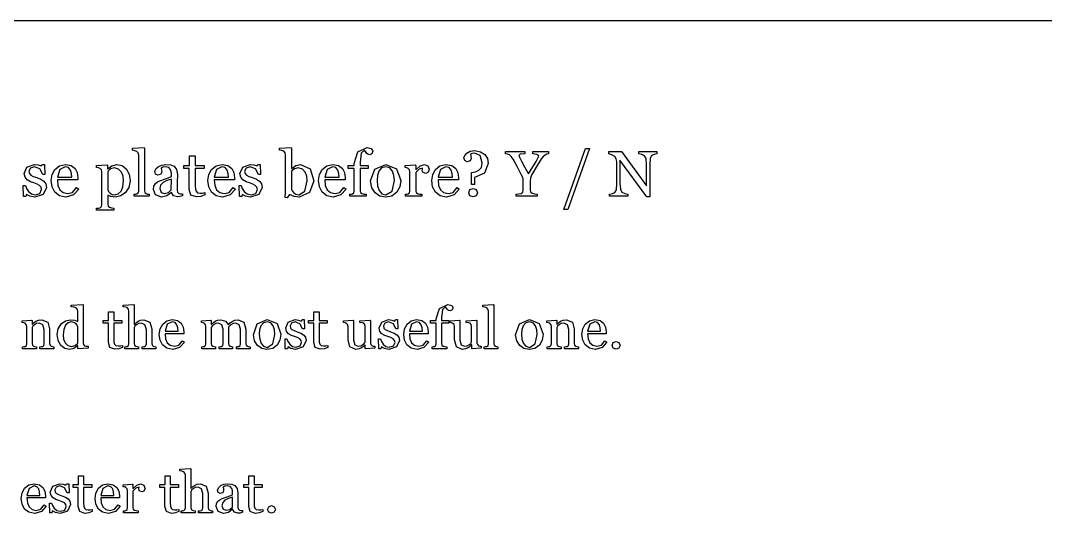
# Model space of a CAD drawing. Extents: x 0 to 118, y 2 to 170.
# Drawn here: x 74.77 to 96.63, y 26.98 to 37.5 of the extents above; entities that cross this region are included whole.
import ezdxf

# ---------------------------------------------------------------- set-up
doc = ezdxf.new("R2010")
doc.units = 0

msp = doc.modelspace()

# ---------------------------------------------------------------- linework, layer by layer
at = {"layer": 'Layer 1', "color": 7}
for points in [[(7, 37.5), (110, 37.5)], [(77.512788, 33.75), (77.18985, 33.75), (77.18985, 33.794312), (77.222748, 33.796988), (77.251618, 33.802362), (77.279815, 33.823187), (77.289215, 33.8628), (77.289215, 34.629525), (77.278465, 34.674508), (77.25161, 34.708078), (77.207298, 34.722852), (77.155603, 34.730902), (77.155603, 34.773872), (77.404685, 34.789322), (77.414085, 34.779247), (77.414085, 33.870862), (77.42281, 33.831922), (77.45101, 33.809097), (77.47988, 33.799022), (77.512778, 33.794322), (77.512788, 33.75)], [(81.026153, 34.081645), (80.93216, 33.831218), (80.713958, 33.729838), (80.606538, 33.746612), (80.507842, 33.791595), (80.45816, 33.714388), (80.416535, 33.723788), (80.421235, 33.843295), (80.422485, 33.978245), (80.422485, 34.633518), (80.411735, 34.679173), (80.38555, 34.71207), (80.342582, 34.72482), (80.294912, 34.73087), (80.294912, 34.77384), (80.537955, 34.78929), (80.547355, 34.779215), (80.547355, 34.342815), (80.552055, 34.341565), (80.642692, 34.408032), (80.740043, 34.430183), (80.944145, 34.333503), (81.026053, 34.081733), (81.026153, 34.081645)], [(82.281648, 34.709393), (82.265523, 34.658365), (82.216513, 34.63754), (82.179585, 34.646265), (82.150717, 34.669765), (82.125867, 34.703335), (82.106392, 34.733548), (82.036568, 34.670435), (82.012393, 34.477078), (82.012393, 34.409268), (82.182925, 34.409268), (82.182925, 34.344813), (82.012393, 34.344813), (82.012393, 33.869473), (82.021118, 33.831203), (82.049988, 33.809053), (82.092957, 33.798978), (82.139282, 33.794277), (82.139282, 33.75), (81.790162, 33.75), (81.790162, 33.794312), (81.821717, 33.796988), (81.850587, 33.802362), (81.878112, 33.823187), (81.887512, 33.8628), (81.887512, 34.344855), (81.756592, 34.344855), (81.756592, 34.40931), (81.887512, 34.40931), (81.887512, 34.451607), (81.965392, 34.695992), (82.161437, 34.789985), (82.251405, 34.766485), (82.281617, 34.709418), (82.281648, 34.709393)], [(86.908173, 34.772595), (86.444245, 33.465405), (86.356965, 33.465405), (86.81955, 34.772595), (86.908173, 34.772595)], [(78.697785, 33.77886), (78.615205, 33.748648), (78.519868, 33.735897), (78.402375, 33.777525), (78.368805, 33.89636), (78.368805, 34.344845), (78.249298, 34.344845), (78.249298, 34.4093), (78.37149, 34.4093), (78.37149, 34.615415), (78.493683, 34.615415), (78.493683, 34.4093), (78.683685, 34.4093), (78.683685, 34.344845), (78.495025, 34.344845), (78.495025, 33.974912), (78.4977, 33.905087), (78.512475, 33.856747), (78.5447, 33.827207), (78.60244, 33.817132), (78.65145, 33.819832), (78.697778, 33.827882), (78.697785, 33.77886)], [(84.67447, 34.642345), (84.728853, 34.554395), (84.746978, 34.448985), (84.667753, 34.246228), (84.450223, 34.151563), (84.450223, 34.003185), (84.388455, 34.003185), (84.388455, 34.25764), (84.47238, 34.271065), (84.546903, 34.305308), (84.599943, 34.36506), (84.619418, 34.463755), (84.57645, 34.618173), (84.452243, 34.671885), (84.39786, 34.662485), (84.36429, 34.64571), (84.373015, 34.599385), (84.379065, 34.553058), (84.35759, 34.507405), (84.29515, 34.487255), (84.243453, 34.512105), (84.228003, 34.569843), (84.242778, 34.622213), (84.289103, 34.672565), (84.361613, 34.709493), (84.45762, 34.724943), (84.583843, 34.702118), (84.67448, 34.642363), (84.67447, 34.642345)], [(86.028655, 34.655103), (85.9924, 34.645703), (85.956818, 34.629578), (85.921235, 34.604728), (85.88498, 34.559073), (85.7883, 34.409355), (85.67752, 34.216668), (85.644622, 34.147513), (85.636572, 34.071648), (85.636572, 33.8897), (85.645972, 33.847403), (85.679542, 33.819205), (85.729897, 33.80578), (85.788307, 33.79773), (85.788307, 33.75), (85.3425, 33.75), (85.3425, 33.797667), (85.398895, 33.802368), (85.451262, 33.812443), (85.484162, 33.839968), (85.493562, 33.882937), (85.493562, 34.114565), (85.480137, 34.153505), (85.449255, 34.217287), (85.35996, 34.385805), (85.274692, 34.540895), (85.235082, 34.598635), (85.196142, 34.632875), (85.1572, 34.648325), (85.116917, 34.65505), (85.116917, 34.702717), (85.523107, 34.702717), (85.523107, 34.65505), (85.426427, 34.64565), (85.39823, 34.622825), (85.402255, 34.608725), (85.413655, 34.583212), (85.43448, 34.54293), (85.457305, 34.499962), (85.52176, 34.380455), (85.607697, 34.226035), (85.768157, 34.490563), (85.823882, 34.604698), (85.812482, 34.629548), (85.78227, 34.644322), (85.739972, 34.651047), (85.697675, 34.655072), (85.697675, 34.70274), (86.028667, 34.70274), (86.028655, 34.655103)], [(88.343598, 34.655103), (88.285858, 34.644353), (88.230133, 34.623553), (88.197235, 34.559098), (88.189185, 34.43825), (88.189185, 33.740678), (88.130775, 33.740678), (87.553383, 34.520158), (87.553383, 34.028703), (87.563458, 33.90181), (87.595685, 33.8387), (87.659468, 33.811173), (87.723248, 33.797748), (87.723248, 33.75), (87.332503, 33.75), (87.332503, 33.797667), (87.393598, 33.810417), (87.447308, 33.831893), (87.479535, 33.88896), (87.48826, 34.021222), (87.48826, 34.490522), (87.47751, 34.55229), (87.448643, 34.599957), (87.382845, 34.637555), (87.316378, 34.655005), (87.316378, 34.702672), (87.58829, 34.702672), (88.124058, 33.976232), (88.124058, 34.429417), (88.113308, 34.556982), (88.082423, 34.616735), (88.020655, 34.641585), (87.956203, 34.65501), (87.956203, 34.702677), (88.343593, 34.702677), (88.343598, 34.655103)], [(75.263642, 34.07428), (75.305937, 34.018555), (75.320712, 33.941345), (75.25156, 33.790955), (75.073642, 33.732545), (74.96689, 33.75337), (74.897737, 33.791638), (74.884312, 33.747997), (74.83396, 33.747997), (74.827235, 33.978285), (74.87356, 33.978285), (74.896385, 33.917188), (74.938682, 33.854078), (75.001122, 33.804395), (75.083702, 33.784245), (75.183067, 33.813115), (75.21798, 33.897038), (75.206555, 33.945378), (75.17433, 33.981633), (75.119947, 34.00916), (75.048107, 34.03401), (74.977612, 34.059523), (74.911817, 34.098463), (74.863477, 34.156203), (74.844677, 34.236768), (74.905102, 34.374403), (75.066907, 34.430798), (75.14613, 34.420723), (75.212597, 34.396547), (75.228047, 34.43146), (75.276387, 34.43146), (75.286462, 34.21863), (75.240137, 34.21863), (75.179042, 34.33411), (75.065577, 34.379092), (74.978967, 34.351565), (74.947412, 34.285098), (74.957487, 34.234743), (74.989042, 34.200502), (75.039395, 34.17499), (75.115263, 34.148805), (75.198515, 34.115908), (75.26364, 34.074283), (75.263642, 34.07428)], [(76.00888, 33.905763), (75.89743, 33.77954), (75.73697, 33.732545), (75.59665, 33.760742), (75.497955, 33.83728), (75.439545, 33.950073), (75.420745, 34.086365), (75.440895, 34.212585), (75.50132, 34.324707), (75.595985, 34.401245), (75.72355, 34.430785), (75.847755, 34.40796), (75.931677, 34.34552), (75.977332, 34.256897), (75.992782, 34.146117), (75.992782, 34.101807), (75.554367, 34.101807), (75.566442, 33.983642), (75.606052, 33.89032), (75.674535, 33.828552), (75.775242, 33.806402), (75.877965, 33.833927), (75.961887, 33.934637), (76.00888, 33.905763)], [(75.860505, 34.158203), (75.85378, 34.23877), (75.83363, 34.310608), (75.791335, 34.360962), (75.72218, 34.380437), (75.604687, 34.321355), (75.554335, 34.158208), (75.860505, 34.158203)], [(77.022002, 34.333435), (77.0831, 34.224), (77.10525, 34.082338), (77.079065, 33.93866), (77.009912, 33.828553), (76.909877, 33.757385), (76.793055, 33.732535), (76.695032, 33.74596), (76.632595, 33.777515), (76.62722, 33.777515), (76.62722, 33.578785), (76.63662, 33.5385), (76.66549, 33.515), (76.711142, 33.503575), (76.760825, 33.496875), (76.760825, 33.451893), (76.390892, 33.451893), (76.390892, 33.496875), (76.431175, 33.500225), (76.466087, 33.506925), (76.494285, 33.530425), (76.502335, 33.570035), (76.502335, 34.27432), (76.49226, 34.31326), (76.466075, 34.343473), (76.432505, 34.355548), (76.39088, 34.361598), (76.39088, 34.405238), (76.616465, 34.420013), (76.625865, 34.411963), (76.625865, 34.337438), (76.63124, 34.336188), (76.71785, 34.403328), (76.820572, 34.430183), (76.933365, 34.403998), (77.021987, 34.333503), (77.022002, 34.333435)], [(76.912567, 33.857423), (76.95218, 33.954103), (76.96493, 34.076965), (76.95418, 34.178345), (76.920612, 34.26831), (76.860857, 34.33142), (76.772235, 34.355595), (76.68764, 34.333445), (76.627215, 34.281748), (76.627215, 33.89033), (76.64669, 33.852733), (76.677575, 33.819163), (76.722557, 33.791635), (76.78164, 33.78156), (76.85415, 33.801035), (76.91256, 33.857433), (76.912567, 33.857423)], [(78.223115, 33.762075), (78.16739, 33.74395), (78.113678, 33.736575), (78.029755, 33.76075), (77.990143, 33.832588), (77.986118, 33.832588), (77.892122, 33.758735), (77.771945, 33.733223), (77.64908, 33.778878), (77.601412, 33.898385), (77.612162, 33.966865), (77.644387, 34.021248), (77.6887, 34.05683), (77.740398, 34.082345), (77.86259, 34.124643), (77.987467, 34.17298), (77.987467, 34.239448), (77.983442, 34.273018), (77.967992, 34.320015), (77.929722, 34.362983), (77.86057, 34.381783), (77.80283, 34.371033), (77.765905, 34.349558), (77.771955, 34.309948), (77.77868, 34.261608), (77.757205, 34.218638), (77.698793, 34.199163), (77.64911, 34.222663), (77.63366, 34.276373), (77.655135, 34.335455), (77.712203, 34.385808), (77.785385, 34.417363), (77.869308, 34.430788), (77.96733, 34.422738), (78.04387, 34.38984), (78.095565, 34.32203), (78.11369, 34.212593), (78.11169, 34.04206), (78.10969, 33.880258), (78.118415, 33.83863), (78.146613, 33.812448), (78.178168, 33.805723), (78.223152, 33.804973), (78.223115, 33.762075)], [(79.351715, 33.905753), (79.240265, 33.77953), (79.079803, 33.732535), (78.939483, 33.760732), (78.84079, 33.83727), (78.78238, 33.950063), (78.76358, 34.086355), (78.78373, 34.212575), (78.844155, 34.324697), (78.93882, 34.401235), (79.066383, 34.430775), (79.19059, 34.40795), (79.274513, 34.34551), (79.320168, 34.256887), (79.335618, 34.146107), (79.335618, 34.101797), (78.897203, 34.101797), (78.909278, 33.983632), (78.94889, 33.89031), (79.017373, 33.828542), (79.11808, 33.806392), (79.220803, 33.833917), (79.304725, 33.934627), (79.351715, 33.905753)], [(79.203338, 34.158193), (79.196613, 34.23876), (79.176463, 34.310598), (79.134165, 34.360952), (79.065013, 34.380427), (78.94752, 34.321345), (78.897168, 34.158197), (79.203338, 34.158193)], [(79.865325, 34.07427), (79.907623, 34.018545), (79.922398, 33.941335), (79.853243, 33.790945), (79.675325, 33.732535), (79.568575, 33.75336), (79.499423, 33.791628), (79.485998, 33.747987), (79.435643, 33.747987), (79.428943, 33.978275), (79.475268, 33.978275), (79.498093, 33.917178), (79.54039, 33.854068), (79.602828, 33.804385), (79.68541, 33.784235), (79.784775, 33.813105), (79.819688, 33.897028), (79.808263, 33.945368), (79.776038, 33.981623), (79.721655, 34.00915), (79.649815, 34.034), (79.57932, 34.059513), (79.513525, 34.098453), (79.465185, 34.156193), (79.446385, 34.236758), (79.50681, 34.374392), (79.668615, 34.430788), (79.747838, 34.420713), (79.814305, 34.396537), (79.829755, 34.43145), (79.878095, 34.43145), (79.88817, 34.21862), (79.841845, 34.21862), (79.780748, 34.3341), (79.667285, 34.379082), (79.580675, 34.351555), (79.54912, 34.285088), (79.559195, 34.234733), (79.590753, 34.200492), (79.641105, 34.17498), (79.716973, 34.148795), (79.800225, 34.115898), (79.865348, 34.074273), (79.865325, 34.07427)], [(80.885833, 34.076945), (80.875083, 34.178325), (80.841513, 34.26829), (80.78176, 34.3314), (80.693135, 34.355575), (80.610555, 34.336775), (80.547445, 34.287093), (80.547445, 33.901715), (80.562895, 33.864118), (80.59512, 33.823163), (80.640775, 33.79228), (80.703215, 33.78088), (80.835478, 33.860103), (80.88583, 34.07696), (80.885833, 34.076945)], [(81.71231, 33.905743), (81.60086, 33.77952), (81.4404, 33.732525), (81.30008, 33.760722), (81.201385, 33.83726), (81.142975, 33.950052), (81.124175, 34.086345), (81.144325, 34.212565), (81.20475, 34.324687), (81.299415, 34.401225), (81.42698, 34.430765), (81.551185, 34.40794), (81.63511, 34.3455), (81.680763, 34.256877), (81.696213, 34.146097), (81.696213, 34.101787), (81.257797, 34.101787), (81.269872, 33.983622), (81.309485, 33.8903), (81.377965, 33.828532), (81.478672, 33.806382), (81.581395, 33.833907), (81.665317, 33.934617), (81.71231, 33.905743)], [(81.563935, 34.158183), (81.55721, 34.23875), (81.53706, 34.310587), (81.494762, 34.360942), (81.425607, 34.380417), (81.308115, 34.321335), (81.257762, 34.158187), (81.563935, 34.158183)], [(82.881195, 34.087688), (82.859045, 33.950053), (82.795935, 33.835918), (82.688513, 33.756023), (82.55155, 33.729838), (82.43137, 33.753338), (82.329993, 33.82316), (82.260168, 33.932598), (82.234655, 34.078288), (82.32462, 34.332073), (82.56162, 34.430765), (82.790563, 34.336773), (82.8812, 34.087688), (82.881195, 34.087688)], [(82.742218, 34.086438), (82.732143, 34.192518), (82.70193, 34.287853), (82.645533, 34.35432), (82.560267, 34.379832), (82.471645, 34.35432), (82.412562, 34.284498), (82.38235, 34.191173), (82.373625, 34.089795), (82.3837, 33.970288), (82.41727, 33.872938), (82.474337, 33.805125), (82.560275, 33.78095), (82.69321, 33.862187), (82.74222, 34.08643), (82.742218, 34.086438)], [(83.4841, 34.326793), (83.467325, 34.265698), (83.41563, 34.239513), (83.35789, 34.258988), (83.338415, 34.301958), (83.340415, 34.328813), (83.345115, 34.352988), (83.271263, 34.327475), (83.199425, 34.254965), (83.199425, 33.86959), (83.20815, 33.83132), (83.23702, 33.80917), (83.27999, 33.799095), (83.326315, 33.794395), (83.326315, 33.75), (82.977193, 33.75), (82.977193, 33.794312), (83.008747, 33.796988), (83.037617, 33.802362), (83.065145, 33.823187), (83.074545, 33.8628), (83.074545, 34.271675), (83.06447, 34.31263), (83.037615, 34.344855), (83.007402, 34.35628), (82.969805, 34.361655), (82.969805, 34.405295), (83.19002, 34.42007), (83.19942, 34.41067), (83.19942, 34.317347), (83.20277, 34.317347), (83.29542, 34.399927), (83.388742, 34.428125), (83.457225, 34.400598), (83.48408, 34.326745), (83.4841, 34.326793)], [(84.128633, 33.905835), (84.017183, 33.779613), (83.85672, 33.732618), (83.7164, 33.760815), (83.617708, 33.837353), (83.559295, 33.950145), (83.540495, 34.086438), (83.560645, 34.212658), (83.62107, 34.32478), (83.715738, 34.401318), (83.8433, 34.430858), (83.967507, 34.408032), (84.05143, 34.345592), (84.097085, 34.25697), (84.112535, 34.14619), (84.112535, 34.10188), (83.67412, 34.10188), (83.686195, 33.983715), (83.725807, 33.890392), (83.794287, 33.828625), (83.894997, 33.806475), (83.997717, 33.834), (84.081642, 33.93471), (84.128633, 33.905835)], [(83.980255, 34.158275), (83.97353, 34.238843), (83.95338, 34.31068), (83.911083, 34.361035), (83.84193, 34.38051), (83.724438, 34.321428), (83.674083, 34.15828), (83.980255, 34.158275)], [(77.9888, 34.116568), (77.888763, 34.08367), (77.808868, 34.043385), (77.75583, 33.989002), (77.736355, 33.91515), (77.765225, 33.833243), (77.83975, 33.807058), (77.923673, 33.829883), (77.98477, 33.884935), (77.9888, 34.116568)], [(84.513335, 33.827283), (84.48581, 33.76283), (84.421355, 33.736645), (84.356233, 33.76283), (84.329375, 33.827283), (84.356233, 33.891735), (84.421355, 33.919263), (84.48581, 33.891735), (84.513335, 33.827283), (84.513335, 33.827283)], [(76.209412, 30.510982), (75.99945, 30.497557), (75.9903, 30.506107), (75.9903, 30.56226), (75.985425, 30.56351), (75.90669, 30.505525), (75.810865, 30.48295), (75.711377, 30.505525), (75.62837, 30.570222), (75.570998, 30.671542), (75.550247, 30.802157), (75.572823, 30.926057), (75.635077, 31.028597), (75.72602, 31.093905), (75.836495, 31.118305), (75.918892, 31.10733), (75.989082, 31.080475), (75.989082, 31.289825), (75.980532, 31.336212), (75.956732, 31.36856), (75.910347, 31.385035), (75.84809, 31.39296), (75.84809, 31.4308), (76.094062, 31.44485), (76.103212, 31.4357), (76.103212, 30.623932), (76.111137, 30.58731), (76.135562, 30.562285), (76.16913, 30.553135), (76.209415, 30.550635), (76.209412, 30.510982)], [(76.941222, 30.52624), (76.86615, 30.498775), (76.77948, 30.487175), (76.672667, 30.525018), (76.64215, 30.63305), (76.64215, 31.040765), (76.533507, 31.040765), (76.533507, 31.099358), (76.644592, 31.099358), (76.644592, 31.286735), (76.755677, 31.286735), (76.755677, 31.099358), (76.928405, 31.099358), (76.928405, 31.040765), (76.756897, 31.040765), (76.756897, 30.70446), (76.759397, 30.640983), (76.772822, 30.597037), (76.80212, 30.570182), (76.85461, 30.561032), (76.899167, 30.563532), (76.94128, 30.570857), (76.941222, 30.52624)], [(77.654725, 30.5), (77.359315, 30.5), (77.359315, 30.540282), (77.390442, 30.542782), (77.418517, 30.547657), (77.443542, 30.566582), (77.452092, 30.602595), (77.452092, 30.912042), (77.421575, 31.01092), (77.348332, 31.04571), (77.289127, 31.035335), (77.24091, 31.01091), (77.209172, 30.980392), (77.192072, 30.954757), (77.192072, 30.608687), (77.199997, 30.574507), (77.225632, 30.553757), (77.253097, 30.544607), (77.284835, 30.540332), (77.284835, 30.5), (76.989425, 30.5), (76.989425, 30.540282), (77.018722, 30.542782), (77.044357, 30.547657), (77.069992, 30.566582), (77.078542, 30.602595), (77.078542, 31.303277), (77.068767, 31.344782), (77.044342, 31.37591), (77.00528, 31.386885), (76.960725, 31.39176), (76.960725, 31.430822), (77.183502, 31.444872), (77.192052, 31.435722), (77.192052, 31.0158), (77.194552, 31.0158), (77.231172, 31.0512), (77.274507, 31.08416), (77.32883, 31.108585), (77.39963, 31.11836), (77.52353, 31.067092), (77.566865, 30.920607), (77.566865, 30.607497), (77.57419, 30.572707), (77.599825, 30.552557), (77.62485, 30.544007), (77.654757, 30.540332), (77.654725, 30.5)], [(81.321105, 30.526228), (81.246032, 30.498762), (81.159363, 30.487163), (81.052553, 30.525005), (81.022033, 30.633038), (81.022033, 31.040753), (80.91339, 31.040753), (80.91339, 31.099345), (81.024475, 31.099345), (81.024475, 31.286723), (81.13556, 31.286723), (81.13556, 31.099345), (81.308288, 31.099345), (81.308288, 31.040753), (81.13678, 31.040753), (81.13678, 30.704448), (81.13928, 30.64097), (81.152705, 30.597025), (81.182, 30.57017), (81.23449, 30.56102), (81.279048, 30.56352), (81.32116, 30.570845), (81.321105, 30.526228)], [(83.993835, 31.372182), (83.979185, 31.325795), (83.93463, 31.30687), (83.90106, 31.314795), (83.874815, 31.33617), (83.85224, 31.366687), (83.83454, 31.394152), (83.771065, 31.33678), (83.74909, 31.160997), (83.74909, 31.099352), (83.90412, 31.099352), (83.90412, 31.04076), (83.74909, 31.04076), (83.74909, 30.60863), (83.757015, 30.57384), (83.78326, 30.55369), (83.822322, 30.54454), (83.864435, 30.540265), (83.864435, 30.5), (83.547053, 30.5), (83.547053, 30.540282), (83.57574, 30.542782), (83.601985, 30.547657), (83.62701, 30.566582), (83.63556, 30.602595), (83.63556, 31.040827), (83.51654, 31.040827), (83.51654, 31.09942), (83.63556, 31.09942), (83.63556, 31.137872), (83.70636, 31.36004), (83.884583, 31.44549), (83.96637, 31.424115), (83.993835, 31.372235), (83.993835, 31.372182)], [(84.953307, 30.5), (84.65973, 30.5), (84.65973, 30.540282), (84.689635, 30.542782), (84.715882, 30.547657), (84.741515, 30.566582), (84.750065, 30.602595), (84.750065, 31.299615), (84.74029, 31.34051), (84.71589, 31.371027), (84.675605, 31.384453), (84.628607, 31.391778), (84.628607, 31.43084), (84.85505, 31.44489), (84.8636, 31.43574), (84.8636, 30.609933), (84.871525, 30.574533), (84.89716, 30.553783), (84.923405, 30.544633), (84.953312, 30.540357), (84.953307, 30.5)], [(75.47638, 30.500007), (75.18158, 30.500007), (75.18158, 30.54029), (75.212098, 30.54279), (75.240173, 30.547665), (75.265198, 30.56659), (75.273748, 30.602602), (75.273748, 30.91205), (75.24323, 31.010927), (75.169988, 31.045717), (75.110785, 31.035342), (75.063178, 31.010917), (75.030828, 30.9804), (75.013728, 30.954765), (75.013728, 30.608695), (75.022278, 30.574515), (75.047913, 30.553765), (75.075378, 30.544615), (75.106508, 30.54034), (75.106508, 30.5), (74.811708, 30.5), (74.811708, 30.540282), (74.840393, 30.542782), (74.866638, 30.547657), (74.891663, 30.566582), (74.900213, 30.602595), (74.900213, 30.974297), (74.891063, 31.01214), (74.866638, 31.040827), (74.839173, 31.051202), (74.804993, 31.056077), (74.804993, 31.09575), (75.005188, 31.109175), (75.013738, 31.100625), (75.013738, 31.015787), (75.016788, 31.015787), (75.053408, 31.050577), (75.094913, 31.084147), (75.148623, 31.108572), (75.218812, 31.118347), (75.346987, 31.064027), (75.389102, 30.920595), (75.389102, 30.607485), (75.396427, 30.572695), (75.421452, 30.552545), (75.446477, 30.543995), (75.476385, 30.54032), (75.47638, 30.500007)], [(75.989075, 30.616572), (75.989075, 30.96875), (75.9732, 31.00293), (75.945735, 31.0365), (75.90423, 31.061522), (75.84869, 31.071898), (75.78094, 31.052973), (75.726618, 30.998653), (75.690607, 30.911373), (75.677782, 30.794795), (75.687557, 30.70141), (75.720517, 30.623897), (75.77484, 30.568965), (75.854185, 30.548215), (75.93475, 30.56959), (75.989073, 30.616588), (75.989075, 30.616572)], [(78.263245, 30.641603), (78.161928, 30.526855), (78.016053, 30.48413), (77.88849, 30.509765), (77.798768, 30.579345), (77.745668, 30.681885), (77.728568, 30.805785), (77.746868, 30.920533), (77.8018, 31.02246), (77.887858, 31.09204), (78.003825, 31.118898), (78.11674, 31.098148), (78.193035, 31.041385), (78.234538, 30.960818), (78.248588, 30.86011), (78.248588, 30.819828), (77.85003, 30.819828), (77.861005, 30.712405), (77.897015, 30.627565), (77.959273, 30.571413), (78.050825, 30.551263), (78.144208, 30.576288), (78.220503, 30.66784), (78.263245, 30.641603)], [(78.128357, 30.871095), (78.122257, 30.944335), (78.103957, 31.009642), (78.065505, 31.05542), (78.00264, 31.07312), (77.895827, 31.01941), (77.850052, 30.871095), (78.128357, 30.871095)], [(79.665222, 30.5), (79.371642, 30.5), (79.371642, 30.540282), (79.39972, 30.542782), (79.425355, 30.547657), (79.450377, 30.566582), (79.458927, 30.602595), (79.458927, 30.913262), (79.429632, 31.01092), (79.35761, 31.04571), (79.301457, 31.03656), (79.25324, 31.010925), (79.223332, 30.981627), (79.205632, 30.955992), (79.205632, 30.608702), (79.212957, 30.573302), (79.23798, 30.552552), (79.263005, 30.544002), (79.292912, 30.540327), (79.292912, 30.5), (79.005437, 30.5), (79.005437, 30.540282), (79.032292, 30.542782), (79.056717, 30.547657), (79.08174, 30.566582), (79.09029, 30.602595), (79.09029, 30.913262), (79.060995, 31.01092), (78.988972, 31.04571), (78.93282, 31.035935), (78.884602, 31.010302), (78.854695, 30.979785), (78.836395, 30.95476), (78.836395, 30.60991), (78.844945, 30.57512), (78.87058, 30.553745), (78.896825, 30.544595), (78.926732, 30.54032), (78.926732, 30.5), (78.634372, 30.5), (78.634372, 30.540282), (78.66306, 30.542782), (78.689305, 30.547657), (78.71433, 30.566582), (78.72288, 30.602595), (78.72288, 30.97674), (78.71373, 31.01153), (78.689305, 31.038385), (78.660617, 31.049985), (78.625217, 31.056085), (78.625217, 31.095757), (78.826635, 31.109182), (78.835185, 31.100632), (78.835185, 31.014575), (78.83946, 31.014575), (78.87669, 31.050585), (78.917585, 31.084155), (78.970685, 31.10858), (79.040265, 31.118355), (79.140972, 31.086617), (79.201397, 31.010935), (79.23985, 31.048165), (79.284405, 31.082955), (79.338727, 31.10859), (79.408917, 31.118365), (79.529767, 31.068317), (79.574322, 30.914507), (79.574322, 30.608722), (79.581647, 30.573322), (79.60667, 30.552572), (79.634137, 30.544022), (79.665265, 30.540347), (79.665222, 30.5)], [(80.32196, 30.807007), (80.30181, 30.681885), (80.244435, 30.578125), (80.14678, 30.505493), (80.022268, 30.481693), (79.913015, 30.503068), (79.820853, 30.566543), (79.757375, 30.66603), (79.734175, 30.798478), (79.815963, 31.02919), (80.031415, 31.118913), (80.239545, 31.033463), (80.321943, 30.807023), (80.32196, 30.807007)], [(80.195617, 30.805757), (80.186467, 30.902195), (80.159002, 30.988865), (80.107732, 31.04929), (80.030217, 31.07249), (79.94965, 31.04929), (79.89594, 30.985813), (79.868475, 30.900972), (79.86055, 30.80881), (79.8697, 30.700167), (79.900217, 30.611667), (79.952097, 30.550022), (80.030222, 30.528047), (80.151072, 30.6019), (80.195627, 30.805757), (80.195617, 30.805757)], [(80.80658, 30.794782), (80.845033, 30.744123), (80.858458, 30.673933), (80.79559, 30.537215), (80.633848, 30.484113), (80.536803, 30.503038), (80.473935, 30.537827), (80.461735, 30.498155), (80.41596, 30.498155), (80.40986, 30.707505), (80.451975, 30.707505), (80.472725, 30.651962), (80.511178, 30.59459), (80.56794, 30.549422), (80.643013, 30.531122), (80.733345, 30.557367), (80.765083, 30.633662), (80.754708, 30.677607), (80.72541, 30.710567), (80.675973, 30.73559), (80.610665, 30.758165), (80.546578, 30.781365), (80.486763, 30.816765), (80.442818, 30.869255), (80.425718, 30.942497), (80.48065, 31.06762), (80.627745, 31.11889), (80.699765, 31.10974), (80.76019, 31.087765), (80.77424, 31.119505), (80.818188, 31.119505), (80.827338, 30.926022), (80.785223, 30.926022), (80.72968, 31.031002), (80.62653, 31.071898), (80.547795, 31.046873), (80.51911, 30.986447), (80.52826, 30.940673), (80.556945, 30.909543), (80.602723, 30.886343), (80.671693, 30.862543), (80.747375, 30.832635), (80.80658, 30.794792), (80.80658, 30.794782)], [(82.327575, 30.510977), (82.131653, 30.497552), (82.122502, 30.506102), (82.122502, 30.582397), (82.118853, 30.582397), (82.085895, 30.549437), (82.04378, 30.51831), (81.99068, 30.493285), (81.918048, 30.484735), (81.795978, 30.536615), (81.754473, 30.688592), (81.754473, 30.97668), (81.745923, 31.0133), (81.722123, 31.039545), (81.694655, 31.04992), (81.659865, 31.054795), (81.659865, 31.094467), (81.860673, 31.109117), (81.869823, 31.100567), (81.869823, 30.682477), (81.89912, 30.58421), (81.96931, 30.551252), (82.029125, 30.561627), (82.07307, 30.586052), (82.101755, 30.612907), (82.12128, 30.639762), (82.12128, 30.98095), (82.11273, 31.01635), (82.08893, 31.043205), (82.055973, 31.051755), (82.007755, 31.054805), (82.007755, 31.094477), (82.22626, 31.109127), (82.23541, 31.100577), (82.23541, 30.622672), (82.24396, 30.587272), (82.26776, 30.562247), (82.294008, 30.553097), (82.327575, 30.550597), (82.327575, 30.510977)], [(82.798767, 30.79479), (82.83722, 30.74413), (82.850645, 30.67394), (82.787778, 30.537223), (82.626035, 30.48412), (82.52899, 30.503045), (82.466123, 30.537835), (82.453923, 30.498163), (82.408147, 30.498163), (82.402047, 30.707513), (82.444162, 30.707513), (82.464912, 30.65197), (82.503365, 30.594597), (82.560128, 30.54943), (82.6352, 30.53113), (82.725533, 30.557375), (82.75727, 30.63367), (82.746895, 30.677615), (82.717598, 30.710575), (82.66816, 30.735597), (82.602853, 30.758172), (82.538765, 30.781372), (82.47895, 30.816772), (82.435005, 30.869262), (82.417905, 30.942505), (82.472838, 31.067627), (82.619933, 31.118897), (82.691953, 31.109747), (82.752378, 31.087772), (82.766428, 31.119512), (82.810375, 31.119512), (82.819525, 30.92603), (82.77741, 30.92603), (82.721868, 31.03101), (82.618718, 31.071905), (82.539983, 31.04688), (82.511298, 30.986455), (82.520448, 30.94068), (82.549133, 30.90955), (82.59491, 30.88635), (82.66388, 30.86255), (82.739563, 30.832643), (82.798768, 30.7948), (82.798767, 30.79479)], [(83.476258, 30.641593), (83.37494, 30.526845), (83.229065, 30.48412), (83.101503, 30.509755), (83.01178, 30.579335), (82.95868, 30.681875), (82.94158, 30.805775), (82.95988, 30.920523), (83.014813, 31.02245), (83.10087, 31.09203), (83.216838, 31.118887), (83.329753, 31.098138), (83.406048, 31.041375), (83.44755, 30.960808), (83.4616, 30.8601), (83.4616, 30.819818), (83.06304, 30.819818), (83.074015, 30.712395), (83.110028, 30.627555), (83.172282, 30.571403), (83.263835, 30.551253), (83.35722, 30.576278), (83.433512, 30.66783), (83.476258, 30.641593)], [(83.34137, 30.871085), (83.33527, 30.944325), (83.31697, 31.009632), (83.278517, 31.05541), (83.215652, 31.07311), (83.10884, 31.0194), (83.063065, 30.871085), (83.34137, 30.871085)], [(84.597473, 30.510977), (84.40155, 30.497552), (84.3924, 30.506102), (84.3924, 30.582397), (84.38875, 30.582397), (84.355793, 30.549437), (84.313678, 30.51831), (84.260578, 30.493285), (84.187945, 30.484735), (84.065875, 30.536615), (84.02437, 30.688592), (84.02437, 30.97668), (84.01582, 31.0133), (83.99202, 31.039545), (83.964553, 31.04992), (83.929763, 31.054795), (83.929763, 31.094467), (84.13057, 31.109117), (84.13972, 31.100567), (84.13972, 30.682477), (84.169018, 30.58421), (84.239208, 30.551252), (84.29902, 30.561627), (84.342968, 30.586052), (84.371653, 30.612907), (84.391178, 30.639762), (84.391178, 30.98095), (84.382628, 31.01635), (84.358828, 31.043205), (84.32587, 31.051755), (84.277653, 31.054805), (84.277653, 31.094477), (84.496158, 31.109127), (84.505308, 31.100577), (84.505308, 30.622672), (84.513858, 30.587272), (84.537658, 30.562247), (84.563905, 30.553097), (84.597473, 30.550597), (84.597473, 30.510977)], [(85.917052, 30.807007), (85.896902, 30.681885), (85.839528, 30.578125), (85.741872, 30.505493), (85.61736, 30.481693), (85.508108, 30.503068), (85.415945, 30.566543), (85.352468, 30.66603), (85.329268, 30.798478), (85.411055, 31.02919), (85.626508, 31.118913), (85.834637, 31.033463), (85.917035, 30.807023), (85.917052, 30.807007)], [(85.79071, 30.805757), (85.78156, 30.902195), (85.754095, 30.988865), (85.702825, 31.04929), (85.62531, 31.07249), (85.544745, 31.04929), (85.491032, 30.985813), (85.463567, 30.900972), (85.455642, 30.80881), (85.464792, 30.700167), (85.49531, 30.611667), (85.54719, 30.550022), (85.625315, 30.528047), (85.746165, 30.6019), (85.79072, 30.805757), (85.79071, 30.805757)], [(86.669008, 30.5), (86.374208, 30.5), (86.374208, 30.540282), (86.404725, 30.542782), (86.4328, 30.547657), (86.457825, 30.566582), (86.466375, 30.602595), (86.466375, 30.912042), (86.435858, 31.01092), (86.362615, 31.04571), (86.30341, 31.035335), (86.255803, 31.01091), (86.223455, 30.980392), (86.206355, 30.954757), (86.206355, 30.608687), (86.214905, 30.574507), (86.24054, 30.553757), (86.268005, 30.544607), (86.299132, 30.540332), (86.299132, 30.5), (86.004333, 30.5), (86.004333, 30.540282), (86.03302, 30.542782), (86.059265, 30.547657), (86.08429, 30.566582), (86.09284, 30.602595), (86.09284, 30.974297), (86.08369, 31.01214), (86.059265, 31.040827), (86.0318, 31.051202), (85.99762, 31.056077), (85.99762, 31.09575), (86.197815, 31.109175), (86.206365, 31.100625), (86.206365, 31.015787), (86.209415, 31.015787), (86.246035, 31.050577), (86.28754, 31.084147), (86.34125, 31.108572), (86.41144, 31.118347), (86.539615, 31.064027), (86.581727, 30.920595), (86.581727, 30.607485), (86.589052, 30.572695), (86.614077, 30.552545), (86.639102, 30.543995), (86.66901, 30.54032), (86.669008, 30.5)], [(87.277528, 30.641603), (87.176208, 30.526855), (87.030335, 30.48413), (86.90277, 30.509765), (86.81305, 30.579345), (86.759948, 30.681885), (86.742848, 30.805785), (86.761148, 30.920533), (86.816078, 31.02246), (86.902138, 31.09204), (87.018105, 31.118898), (87.13102, 31.098148), (87.207315, 31.041385), (87.248818, 30.960818), (87.262867, 30.86011), (87.262867, 30.819828), (86.86431, 30.819828), (86.875285, 30.712405), (86.911295, 30.627565), (86.973553, 30.571413), (87.065105, 30.551263), (87.158488, 30.576288), (87.234783, 30.66784), (87.277528, 30.641603)], [(87.14264, 30.871095), (87.13654, 30.944335), (87.11824, 31.009642), (87.079787, 31.05542), (87.016922, 31.07312), (86.91011, 31.01941), (86.864335, 30.871095), (87.14264, 30.871095)], [(87.556457, 30.57019), (87.531432, 30.511597), (87.47284, 30.487797), (87.413635, 30.511597), (87.38921, 30.57019), (87.413635, 30.628785), (87.47284, 30.653807), (87.531432, 30.628785), (87.556457, 30.57019), (87.556457, 30.57019)], [(76.298217, 27.026245), (76.223145, 26.99878), (76.136475, 26.98718), (76.029662, 27.025023), (75.999145, 27.133055), (75.999145, 27.54077), (75.890502, 27.54077), (75.890502, 27.599363), (76.001587, 27.599363), (76.001587, 27.78674), (76.11267, 27.78674), (76.11267, 27.599363), (76.2854, 27.599363), (76.2854, 27.54077), (76.113892, 27.54077), (76.113892, 27.204465), (76.116392, 27.140987), (76.129817, 27.097042), (76.159115, 27.070187), (76.211605, 27.061037), (76.25616, 27.063537), (76.298275, 27.070862), (76.298217, 27.026245)], [(78.147582, 27.026245), (78.07251, 26.99878), (77.98584, 26.98718), (77.879027, 27.025022), (77.84851, 27.133055), (77.84851, 27.54077), (77.739867, 27.54077), (77.739867, 27.599362), (77.850952, 27.599362), (77.850952, 27.78674), (77.962035, 27.78674), (77.962035, 27.599362), (78.134765, 27.599362), (78.134765, 27.54077), (77.963257, 27.54077), (77.963257, 27.204465), (77.965757, 27.140987), (77.979182, 27.097042), (78.00848, 27.070187), (78.06097, 27.061037), (78.105525, 27.063537), (78.14764, 27.070862), (78.147582, 27.026245)], [(78.861085, 27), (78.565675, 27), (78.565675, 27.040282), (78.596802, 27.042782), (78.624877, 27.047657), (78.649902, 27.066582), (78.658452, 27.102595), (78.658452, 27.412042), (78.627935, 27.51092), (78.554692, 27.54571), (78.495487, 27.535335), (78.44727, 27.51091), (78.415532, 27.480392), (78.398432, 27.454757), (78.398432, 27.108687), (78.406357, 27.074507), (78.431992, 27.053757), (78.459457, 27.044607), (78.491195, 27.040332), (78.491195, 27), (78.195785, 27), (78.195785, 27.040282), (78.225082, 27.042782), (78.250717, 27.047657), (78.276352, 27.066582), (78.284902, 27.102595), (78.284902, 27.803277), (78.275127, 27.844782), (78.250702, 27.87591), (78.21164, 27.886885), (78.167085, 27.89176), (78.167085, 27.930822), (78.389862, 27.944872), (78.398412, 27.935722), (78.398412, 27.5158), (78.400912, 27.5158), (78.437532, 27.5512), (78.480867, 27.58416), (78.535187, 27.608585), (78.60599, 27.61836), (78.72989, 27.567092), (78.773225, 27.420607), (78.773225, 27.107497), (78.78055, 27.072707), (78.806185, 27.052557), (78.83121, 27.044007), (78.861117, 27.040332), (78.861085, 27)], [(79.936522, 27.026232), (79.86145, 26.998767), (79.77478, 26.987167), (79.667967, 27.02501), (79.63745, 27.133043), (79.63745, 27.540758), (79.528807, 27.540758), (79.528807, 27.59935), (79.639892, 27.59935), (79.639892, 27.786728), (79.750977, 27.786728), (79.750977, 27.59935), (79.923705, 27.59935), (79.923705, 27.540758), (79.752197, 27.540758), (79.752197, 27.204453), (79.754697, 27.140975), (79.768122, 27.09703), (79.797417, 27.070175), (79.849907, 27.061025), (79.894465, 27.063525), (79.936577, 27.07085), (79.936522, 27.026232)], [(75.316772, 27.141602), (75.215455, 27.026855), (75.06958, 26.98413), (74.942017, 27.009765), (74.852295, 27.079345), (74.799195, 27.181885), (74.782095, 27.305785), (74.800395, 27.420532), (74.855328, 27.52246), (74.941385, 27.59204), (75.057352, 27.618897), (75.170267, 27.598147), (75.246562, 27.541385), (75.288065, 27.460817), (75.302115, 27.36011), (75.302115, 27.319828), (74.903555, 27.319828), (74.91453, 27.212405), (74.950542, 27.127565), (75.012797, 27.071412), (75.10435, 27.051262), (75.197735, 27.076287), (75.274027, 27.16784), (75.316772, 27.141602)], [(75.181885, 27.371095), (75.175785, 27.444335), (75.157485, 27.509642), (75.119032, 27.55542), (75.056167, 27.57312), (74.949355, 27.51941), (74.90358, 27.371095), (75.181885, 27.371095)], [(75.783692, 27.2948), (75.822142, 27.24414), (75.835567, 27.17395), (75.7727, 27.037232), (75.610957, 26.98413), (75.51391, 27.003055), (75.451045, 27.037845), (75.438845, 26.998172), (75.39307, 26.998172), (75.38697, 27.207522), (75.429085, 27.207522), (75.449835, 27.15198), (75.488285, 27.094607), (75.54505, 27.04944), (75.620122, 27.03114), (75.710455, 27.057385), (75.742192, 27.13368), (75.731817, 27.177625), (75.70252, 27.210585), (75.65308, 27.235607), (75.587772, 27.258182), (75.523687, 27.281382), (75.463872, 27.316782), (75.419927, 27.369272), (75.402827, 27.442515), (75.457757, 27.567637), (75.604852, 27.618907), (75.676875, 27.609757), (75.7373, 27.587782), (75.75135, 27.619522), (75.795295, 27.619522), (75.804445, 27.42604), (75.762332, 27.42604), (75.70679, 27.53102), (75.60364, 27.571915), (75.524905, 27.54689), (75.496217, 27.486465), (75.505367, 27.44069), (75.534055, 27.40956), (75.579832, 27.38636), (75.6488, 27.36256), (75.724485, 27.332652), (75.78369, 27.29481), (75.783692, 27.2948)], [(76.8927, 27.141602), (76.791382, 27.026855), (76.645507, 26.98413), (76.517945, 27.009765), (76.428223, 27.079345), (76.375123, 27.181885), (76.358023, 27.305785), (76.376323, 27.420532), (76.431255, 27.52246), (76.517315, 27.59204), (76.63328, 27.618897), (76.746195, 27.598147), (76.82249, 27.541385), (76.863993, 27.460817), (76.878043, 27.36011), (76.878043, 27.319828), (76.479483, 27.319828), (76.490458, 27.212405), (76.52647, 27.127565), (76.588725, 27.071412), (76.680278, 27.051262), (76.773663, 27.076287), (76.849955, 27.16784), (76.8927, 27.141602)], [(76.757812, 27.371095), (76.751712, 27.444335), (76.733387, 27.509642), (76.694937, 27.55542), (76.63207, 27.57312), (76.525257, 27.51941), (76.479482, 27.371095), (76.757812, 27.371095)], [(77.423095, 27.524292), (77.407845, 27.46875), (77.360847, 27.44495), (77.308357, 27.46265), (77.290657, 27.501712), (77.292407, 27.526137), (77.296682, 27.548112), (77.229545, 27.524912), (77.164237, 27.458995), (77.164237, 27.108652), (77.172162, 27.073862), (77.19841, 27.053712), (77.237472, 27.044562), (77.279585, 27.040287), (77.279585, 27), (76.962202, 27), (76.962202, 27.040282), (76.99089, 27.042782), (77.017135, 27.047657), (77.04216, 27.066582), (77.05071, 27.102595), (77.05071, 27.474297), (77.04156, 27.51153), (77.01716, 27.540827), (76.989692, 27.551202), (76.955515, 27.556077), (76.955515, 27.59575), (77.15571, 27.609175), (77.16426, 27.600625), (77.16426, 27.515787), (77.16731, 27.515787), (77.25154, 27.59086), (77.336377, 27.616495), (77.398635, 27.59147), (77.423035, 27.524332), (77.423095, 27.524292)], [(79.505005, 27.010975), (79.454345, 26.9945), (79.405518, 26.987775), (79.329223, 27.00975), (79.293212, 27.075057), (79.289563, 27.075057), (79.204115, 27.00792), (79.09486, 26.98472), (78.983167, 27.026225), (78.939832, 27.134867), (78.949607, 27.197122), (78.978905, 27.246562), (79.019188, 27.27891), (79.066185, 27.30211), (79.177267, 27.34056), (79.290795, 27.384507), (79.290795, 27.444932), (79.28712, 27.47545), (79.27307, 27.518172), (79.238278, 27.557235), (79.175413, 27.574335), (79.122923, 27.56456), (79.089353, 27.545035), (79.094853, 27.509023), (79.100953, 27.465078), (79.081428, 27.426015), (79.028328, 27.408315), (78.983163, 27.42969), (78.969113, 27.478518), (78.988638, 27.53223), (79.040518, 27.578005), (79.107045, 27.606692), (79.18334, 27.618892), (79.27245, 27.611567), (79.34203, 27.58166), (79.389028, 27.520015), (79.405503, 27.420527), (79.403753, 27.265497), (79.402003, 27.118402), (79.409928, 27.080562), (79.435563, 27.056762), (79.46425, 27.050662), (79.505143, 27.050162), (79.505005, 27.010975)], [(79.291992, 27.33324), (79.20105, 27.303332), (79.128417, 27.26671), (79.0802, 27.217272), (79.0625, 27.150135), (79.088745, 27.07567), (79.156495, 27.05187), (79.232787, 27.07262), (79.28833, 27.122667), (79.291992, 27.33324)], [(80.205687, 27.070177), (80.180665, 27.011585), (80.12207, 26.987785), (80.062865, 27.011585), (80.038465, 27.070177), (80.062865, 27.128772), (80.12207, 27.153795), (80.180665, 27.128772), (80.205687, 27.070177), (80.205687, 27.070177)]]:
    msp.add_lwpolyline(points, dxfattribs=at)

doc.saveas('drawing.dxf')
